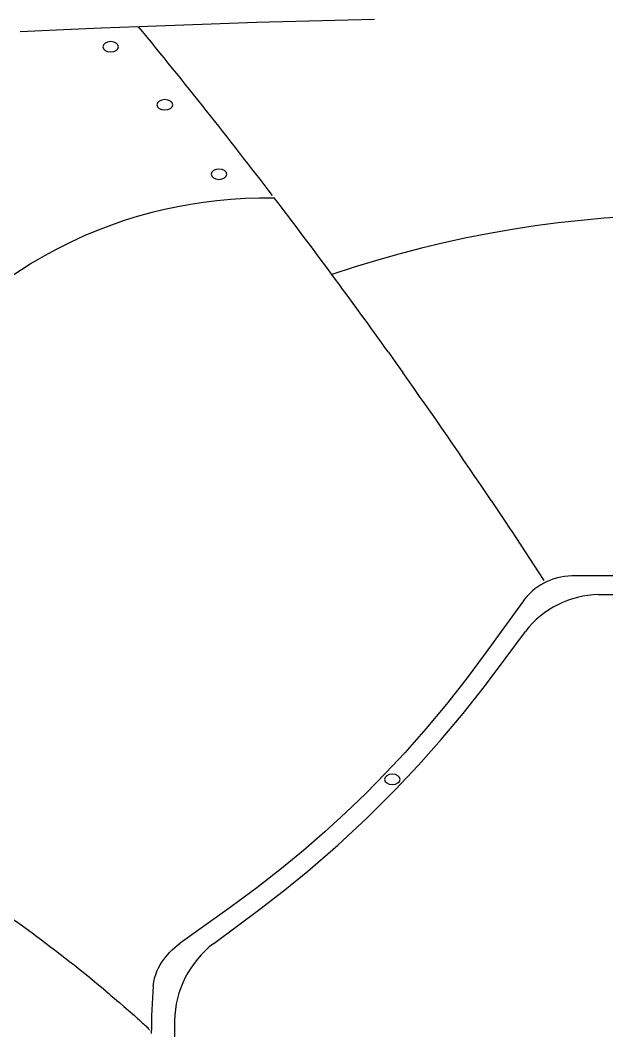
# Model space of a CAD drawing. Extents: x 413 to 494, y 628 to 766.
# Drawn here: x 432.08 to 450.7, y 686.4 to 718.48 of the extents above; entities that cross this region are included whole.
import ezdxf

# ---------------------------------------------------------------- set-up
doc = ezdxf.new("R2010")
doc.units = 0
doc.header["$MEASUREMENT"] = 0
for name, color, linetype in [('1', 4, 'Continuous'), ('BDIM_CYAN', 4, 'Continuous'), ('BDIM_YELLOW', 2, 'Continuous')]:
    doc.layers.add(name, color=color, linetype=linetype)

# ---------------------------------------------------------------- blocks, each defined once
blk = doc.blocks.new('2018 BEAM (110V)')
at = {"layer": '1', "color": 2, "extrusion": (0, 0, -1)}
for centre in [(21.571, 74.176), (23.289, 72.336), (25.007, 70.129), (30.51, 50.921)]:
    blk.add_ellipse(centre, major_axis=(0.25, 0), ratio=0.649149, dxfattribs=at)
at = {"layer": 'BDIM_CYAN'}
for p, q in [((20.088, 74.714), (18.699, 74.651)), ((34.248, 58.867), (34.288, 58.806)), ((34.288, 58.806), (35.322, 57.233)), ((37.132, 57.38), (36.651, 57.379)), ((43.268, 57.39), (37.132, 57.38)), ((37.055, 56.786), (43.33, 56.794))]:
    blk.add_line(p, q, dxfattribs=at)
at = {"layer": 'BDIM_CYAN', "flags": 128}
for points in [[(22.436, 74.812), (21.271, 74.765), (20.088, 74.714)], [(29.943, 75.039), (26.198, 74.942), (22.454, 74.813)], [(18.5, 66.951), (18.735, 67.104), (19.016, 67.281), (19.255, 67.423), (19.484, 67.554), (19.87, 67.762), (20.29, 67.973), (20.744, 68.182), (21.18, 68.365), (21.603, 68.527), (22.012, 68.668), (22.425, 68.797), (22.889, 68.923), (23.275, 69.016), (23.705, 69.107), (24.104, 69.18), (24.518, 69.243), (24.944, 69.296), (25.383, 69.338), (25.834, 69.367), (26.294, 69.382), (26.761, 69.382)], [(30.385, 64.48), (30.624, 64.144), (30.842, 63.837)], [(33.647, 59.768), (34.068, 59.138), (34.248, 58.867)], [(36.651, 57.379), (36.429, 57.378), (36.207, 57.377)], [(37.132, 57.392), (37.132, 57.386), (37.132, 57.38)], [(34.637, 56.547), (34.05, 55.731), (33.458, 54.915), (32.855, 54.106), (32.228, 53.306), (31.577, 52.525), (30.904, 51.763), (30.295, 51.112), (29.669, 50.476), (29.027, 49.857), (28.365, 49.25), (27.688, 48.661), (26.995, 48.091), (26.206, 47.478), (25.403, 46.886), (24.591, 46.302), (23.78, 45.724)], [(24.839, 45.714), (25.597, 46.273), (26.351, 46.837), (27.097, 47.412), (27.827, 48.006), (28.781, 48.835), (29.707, 49.696), (30.602, 50.588), (31.344, 51.376), (32.063, 52.186), (32.758, 53.016), (33.431, 53.873), (34.087, 54.743), (34.736, 55.617)], [(22.921, 44.362), (22.935, 44.479), (22.964, 44.611), (23.01, 44.758), (23.047, 44.85), (23.091, 44.941), (23.14, 45.032), (23.19, 45.113), (23.253, 45.204), (23.317, 45.287), (23.381, 45.363), (23.444, 45.432), (23.522, 45.51), (23.604, 45.585), (23.69, 45.657), (23.78, 45.724)], [(21.418, 44.197), (21.511, 44.119), (21.589, 44.053), (21.679, 43.978), (21.764, 43.906), (21.845, 43.837), (21.988, 43.714), (22.127, 43.595), (22.26, 43.478), (22.322, 43.423), (22.377, 43.374), (22.426, 43.331), (22.467, 43.293), (22.518, 43.247), (22.574, 43.195), (22.61, 43.162), (22.642, 43.132), (22.67, 43.105), (22.694, 43.081), (22.716, 43.059), (22.735, 43.04), (22.758, 43.016), (22.778, 42.995), (22.793, 42.976), (22.804, 42.959)], [(23.594, 43.254), (23.599, 39.343), (23.6, 37.388), (23.605, 35.432)]]:
    blk.add_lwpolyline(points, dxfattribs=at)
at = {"layer": 'BDIM_CYAN'}
for centre, radius, start, end in [((-125.053, -46.613), 191.056, 37.41133, 39.46071), ((-132.122, -51.846), 199.85, 35.59602, 37.34379), ((-125.967, -47.26), 192.176, 33.84344, 35.31698), ((36.234, 55.425), 1.952, 90.7977, 144.9046), ((37.112, 53.787), 2.999, 91.0876, 142.3918), ((5.939, 28.472), 21.932, 53.1997, 59.2155), ((-10.971, 5.324), 50.598, 50.1994, 53.5696), ((26.78, 43.187), 3.187, 127.5275, 178.7872), ((42.152, 42.814), 19.293, 175.3969, 179.8941)]:
    blk.add_arc(centre, radius, start, end, dxfattribs=at)
at = {"layer": 'BDIM_YELLOW'}
blk.add_arc((40.056, 33.277), 35.566, 70.8794, 108.804, dxfattribs=at)

msp = doc.modelspace()

# ---------------------------------------------------------------- block references
at = {"layer": '1'}
msp.add_blockref('2018 BEAM (110V)', (413.383, 643.46), dxfattribs=at)

doc.saveas('drawing.dxf')
